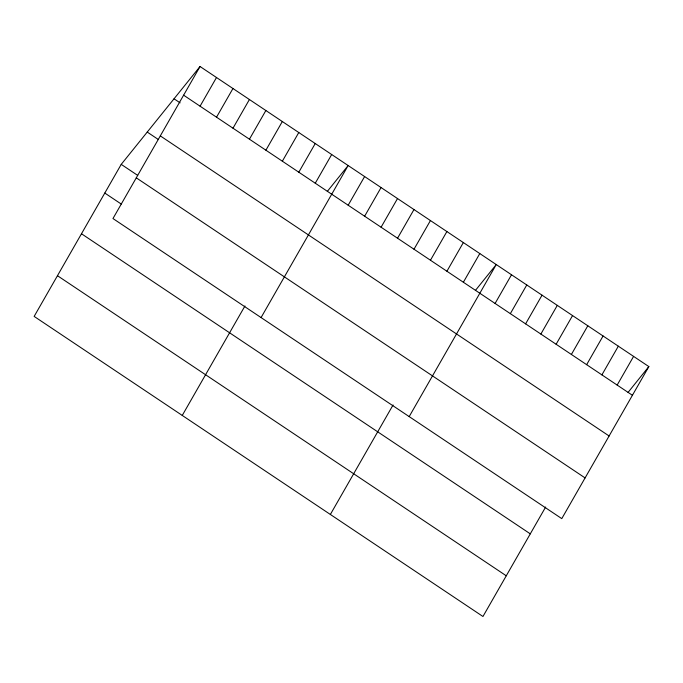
<?xml version="1.0" encoding="UTF-8"?>
<svg xmlns="http://www.w3.org/2000/svg" width="683" height="683" viewBox="0 0 683 683"><rect width="100%" height="100%" fill="white"/><g stroke="black" fill="none" stroke-linecap="round" stroke-linejoin="round"><path stroke-width="1.02" d="M200.042 66.507L112.968 218.543L561.776 518.628L648.85 366.592L200.042 66.507L121.224 164.372L34.15 316.408L482.958 616.493L545.657 507.017M200.076 106.189L216.502 77.503M216.528 117.194L232.954 88.508M232.988 128.199L249.415 99.513M249.44 139.204L265.866 110.518M265.9 150.2L282.327 121.523M282.352 161.205L298.778 132.528M298.812 172.21L315.239 143.524M182.259 415.435L244.958 305.958M315.264 183.215L331.69 154.529M261.077 317.569L348.151 165.534L327.345 191.368M348.176 205.216L364.611 176.538M364.637 216.221L381.063 187.543M381.088 227.226L397.523 198.54M397.549 238.23L413.975 209.544M414 249.235L430.435 220.549M430.461 260.232L446.887 231.554M446.921 271.236L463.347 242.559M330.359 514.47L393.058 404.985M463.373 282.241L479.799 253.555M409.185 416.596L496.259 264.56L475.445 290.403M495.09 303.448L511.516 274.762M510.346 313.651L526.772 284.965M525.611 323.853L542.037 295.176M540.868 334.055L557.294 305.378M556.124 344.258L572.55 315.58M571.389 354.46L587.815 325.782M586.646 364.662L603.072 335.985M601.902 374.873L618.328 346.187M617.167 385.075L633.593 356.389M628.044 392.426L648.85 366.592M183.616 95.185L632.424 395.278M174.037 98.796L180.099 102.851M160.309 135.891L609.108 435.985M147.238 132.075L158.49 139.605M121.224 164.372L137.676 175.377M136.284 177.836L585.092 477.921M104.798 193.05L121.25 204.055M81.482 233.757L530.29 533.85M57.466 275.701L506.265 575.786"/></g></svg>
